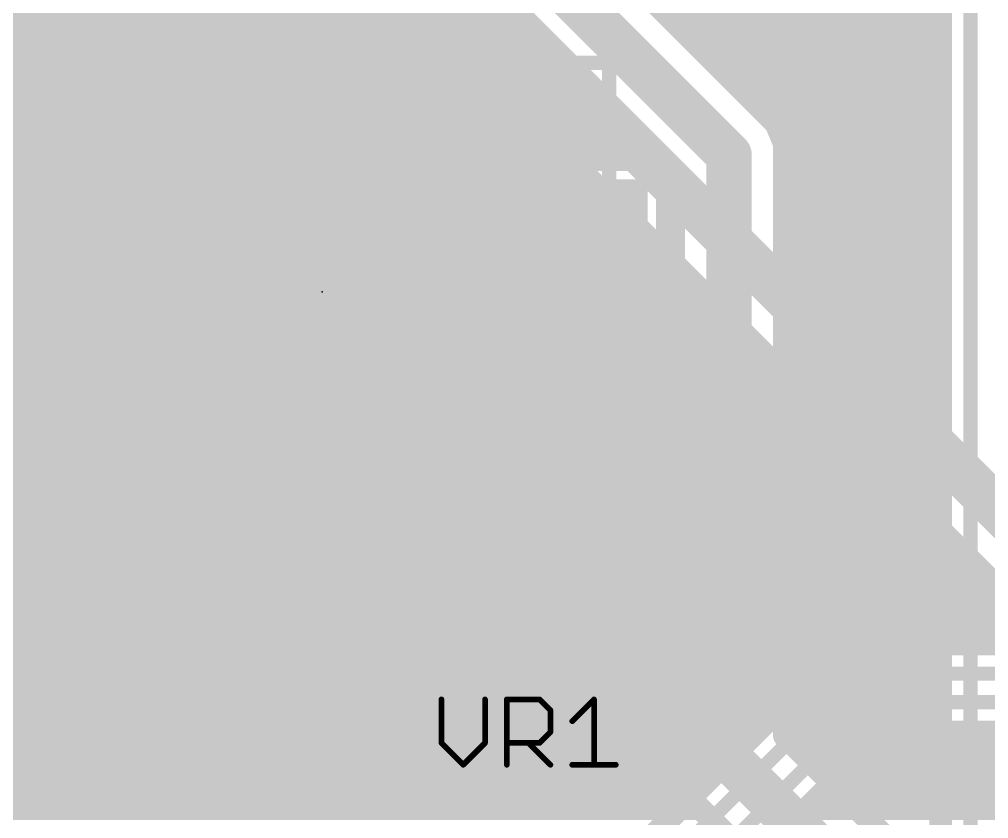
# Model space of a CAD drawing. Extents: x 0 to 10.8, y 0 to 6.1.
# Drawn here: x 1.19 to 1.873, y 1.993 to 2.556 of the extents above; entities that cross this region are included whole.
import ezdxf

# ---------------------------------------------------------------- set-up
doc = ezdxf.new("R2010")
doc.units = 0
for name, color, linetype in [('1', 22, 'CONTINUOUS'), ('16', 175, 'CONTINUOUS'), ('21', 253, 'CONTINUOUS'), ('23', 7, 'CONTINUOUS'), ('25', 253, 'CONTINUOUS'), ('29', 253, 'CONTINUOUS'), ('31', 253, 'CONTINUOUS'), ('51', 253, 'CONTINUOUS')]:
    doc.layers.add(name, color=color, linetype=linetype)

# ---------------------------------------------------------------- blocks, each defined once
blk = doc.blocks.new('RECT')
blk.add_solid([(-0.5, -0.5), (0.5, -0.5), (-0.5, 0.5), (0.5, 0.5)])

msp = doc.modelspace()

# ---------------------------------------------------------------- linework, layer by layer
at = {"layer": '1'}
for points, const_width in [([(1.86, 1.66), (1.86, 2.815)], 0.01), ([(1.839, 2.806299), (1.839, 1.883161)], 0.016), ([(1.69, 2.46), (1.51, 2.64)], 0.032), ([(1.723059, 2.482091), (1.567618, 2.637528)], 0.016), ([(1.487906, 2.606937), (1.651, 2.443843)], 0.016), ([(0.05265, 2.56), (1.534843, 2.56)], 0.016), ([(1.64515, 2.56), (1.839, 2.56)], 0.016), ([(0.05265, 2.544), (1.550843, 2.544)], 0.016), ([(1.66115, 2.544), (1.839, 2.544)], 0.016), ([(0.052646, 2.528), (1.566843, 2.528)], 0.016), ([(1.67715, 2.528), (1.839, 2.528)], 0.016), ([(0.052642, 2.512), (1.582843, 2.512)], 0.016), ([(1.69315, 2.512), (1.839, 2.512)], 0.016), ([(0.052642, 2.496), (1.598843, 2.496)], 0.016), ([(1.70915, 2.496), (1.839, 2.496)], 0.016), ([(0.052638, 2.48), (1.614843, 2.48)], 0.016), ([(1.728996, 2.467756), (1.723059, 2.482091)], 0.016), ([(1.723925, 2.48), (1.839, 2.48)], 0.016), ([(0.052634, 2.464), (1.630843, 2.464)], 0.016), ([(1.69, 2.035), (1.69, 2.46)], 0.032), ([(1.728996, 2.45224), (1.728996, 2.467756)], 0.016), ([(1.728996, 2.464), (1.839, 2.464)], 0.016), ([(1.395626, 2.456854), (1.176248, 2.456854)], 0.016), ([(1.395626, 2.27187), (1.395626, 2.456854)], 0.016), ([(1.630992, 2.456854), (1.41161, 2.456854)], 0.016), ([(1.41161, 2.456854), (1.41161, 2.27187)], 0.016), ([(1.635567, 2.455626), (1.630992, 2.456854)], 0.016), ([(1.639673, 2.45326), (1.635567, 2.455626)], 0.016), ([(1.643024, 2.449909), (1.639673, 2.45326)], 0.016), ([(1.64539, 2.445803), (1.643024, 2.449909)], 0.016), ([(1.728996, 2.051154), (1.728996, 2.45224)], 0.016), ([(1.395626, 2.448), (1.41161, 2.448)], 0.016), ([(1.644126, 2.448), (1.646843, 2.448)], 0.016), ([(1.646618, 2.441228), (1.64539, 2.445803)], 0.016), ([(1.651, 2.443843), (1.651, 2.02724)], 0.016), ([(1.728996, 2.448), (1.839, 2.448)], 0.016), ([(1.646618, 2.271846), (1.646618, 2.441228)], 0.016), ([(1.395626, 2.432), (1.41161, 2.432)], 0.016), ([(1.646618, 2.432), (1.651, 2.432)], 0.016), ([(1.728996, 2.432), (1.839, 2.432)], 0.016), ([(1.395626, 2.416), (1.41161, 2.416)], 0.016), ([(1.646618, 2.416), (1.651, 2.416)], 0.016), ([(1.728996, 2.416), (1.839, 2.416)], 0.016), ([(1.395626, 2.4), (1.41161, 2.4)], 0.016), ([(1.646618, 2.4), (1.651, 2.4)], 0.016), ([(1.728996, 2.4), (1.839, 2.4)], 0.016), ([(1.395626, 2.384), (1.41161, 2.384)], 0.016), ([(1.646618, 2.384), (1.651, 2.384)], 0.016), ([(1.728996, 2.384), (1.839, 2.384)], 0.016), ([(1.395626, 2.368), (1.41161, 2.368)], 0.016), ([(1.646618, 2.368), (1.651, 2.368)], 0.016), ([(1.728996, 2.368), (1.839, 2.368)], 0.016), ([(1.395626, 2.352), (1.41161, 2.352)], 0.016), ([(1.646618, 2.352), (1.651, 2.352)], 0.016), ([(1.728996, 2.352), (1.839, 2.352)], 0.016), ([(1.395626, 2.336), (1.41161, 2.336)], 0.016), ([(1.646618, 2.336), (1.651, 2.336)], 0.016), ([(1.728996, 2.336), (1.839, 2.336)], 0.016), ([(1.395626, 2.32), (1.41161, 2.32)], 0.016), ([(1.646618, 2.32), (1.651, 2.32)], 0.016), ([(1.728996, 2.32), (1.839, 2.32)], 0.016), ([(1.395626, 2.304), (1.41161, 2.304)], 0.016), ([(1.646618, 2.304), (1.651, 2.304)], 0.016), ([(1.728996, 2.304), (1.839, 2.304)], 0.016), ([(1.395626, 2.288), (1.41161, 2.288)], 0.016), ([(1.646618, 2.288), (1.651, 2.288)], 0.016), ([(1.728996, 2.288), (1.839, 2.288)], 0.016), ([(1.160622, 2.271846), (1.395606, 2.271846)], 0.016), ([(1.395606, 2.271846), (1.395606, 2.255862)], 0.016), ([(1.395626, 2.272), (1.41161, 2.272)], 0.016), ([(1.41161, 2.27187), (1.395626, 2.27187)], 0.016), ([(1.411634, 2.255862), (1.411634, 2.271846)], 0.016), ([(1.411634, 2.271846), (1.646618, 2.271846)], 0.016), ([(1.646618, 2.272), (1.651, 2.272)], 0.016), ([(1.728996, 2.272), (1.839, 2.272)], 0.016), ([(0.052598, 2.256), (1.395606, 2.256)], 0.016), ([(1.395606, 2.255862), (1.160622, 2.255862)], 0.016), ([(1.395626, 2.070858), (1.395626, 2.255843)], 0.016), ([(1.395626, 2.255843), (1.41161, 2.255843)], 0.016), ([(1.41161, 2.255843), (1.41161, 2.070858)], 0.016), ([(1.411634, 2.256), (1.651, 2.256)], 0.016), ([(1.646618, 2.255862), (1.411634, 2.255862)], 0.016), ([(1.646618, 2.086484), (1.646618, 2.255862)], 0.016), ([(1.728996, 2.256), (1.839, 2.256)], 0.016), ([(1.395626, 2.24), (1.41161, 2.24)], 0.016), ([(1.646618, 2.24), (1.651, 2.24)], 0.016), ([(1.728996, 2.24), (1.839, 2.24)], 0.016), ([(1.395626, 2.224), (1.41161, 2.224)], 0.016), ([(1.646618, 2.224), (1.651, 2.224)], 0.016), ([(1.728996, 2.224), (1.839, 2.224)], 0.016), ([(1.395626, 2.208), (1.41161, 2.208)], 0.016), ([(1.646618, 2.208), (1.651, 2.208)], 0.016), ([(1.728996, 2.208), (1.839, 2.208)], 0.016), ([(1.395626, 2.192), (1.41161, 2.192)], 0.016), ([(1.646618, 2.192), (1.651, 2.192)], 0.016), ([(1.728996, 2.192), (1.839, 2.192)], 0.016), ([(1.395626, 2.176), (1.41161, 2.176)], 0.016), ([(1.646618, 2.176), (1.651, 2.176)], 0.016), ([(1.728996, 2.176), (1.839, 2.176)], 0.016), ([(1.395626, 2.16), (1.41161, 2.16)], 0.016), ([(1.646618, 2.16), (1.651, 2.16)], 0.016), ([(1.728996, 2.16), (1.839, 2.16)], 0.016), ([(1.395626, 2.144), (1.41161, 2.144)], 0.016), ([(1.646618, 2.144), (1.651, 2.144)], 0.016), ([(1.728996, 2.144), (1.839, 2.144)], 0.016), ([(1.395626, 2.128), (1.41161, 2.128)], 0.016), ([(1.646618, 2.128), (1.651, 2.128)], 0.016), ([(1.728996, 2.128), (1.839, 2.128)], 0.016), ([(1.395626, 2.112), (1.41161, 2.112)], 0.016), ([(1.646618, 2.112), (1.651, 2.112)], 0.016), ([(1.728996, 2.112), (1.839, 2.112)], 0.016), ([(1.395626, 2.096), (1.41161, 2.096)], 0.016), ([(1.646618, 2.096), (1.651, 2.096)], 0.016), ([(1.728996, 2.096), (1.839, 2.096)], 0.016), ([(1.395626, 2.08), (1.41161, 2.08)], 0.016), ([(1.643024, 2.077803), (1.64539, 2.081909)], 0.016), ([(1.644287, 2.08), (1.651, 2.08)], 0.016), ([(1.64539, 2.081909), (1.646618, 2.086484)], 0.016), ([(1.728996, 2.08), (1.839, 2.08)], 0.016), ([(1.635567, 2.072087), (1.639673, 2.074453)], 0.016), ([(1.639673, 2.074453), (1.643024, 2.077803)], 0.016), ([(1.176248, 2.070858), (1.395626, 2.070858)], 0.016), ([(1.41161, 2.070858), (1.630992, 2.070858)], 0.016), ([(1.630992, 2.070858), (1.635567, 2.072087)], 0.016), ([(0.052567, 2.064), (1.651, 2.064)], 0.016), ([(1.728996, 2.064), (1.839, 2.064)], 0.016), ([(0.052563, 2.048), (1.651, 2.048)], 0.016), ([(1.804701, 1.975445), (1.728996, 2.051154)], 0.016), ([(1.73215, 2.048), (1.839, 2.048)], 0.016), ([(1.79, 1.935), (1.69, 2.035)], 0.032), ([(0.052559, 2.032), (1.651, 2.032)], 0.016), ([(1.74815, 2.032), (1.839, 2.032)], 0.016), ([(1.651, 2.02724), (1.656937, 2.012906)], 0.016), ([(0.052555, 2.016), (1.655654, 2.016)], 0.016), ([(1.656937, 2.012906), (1.667906, 2.001937)], 0.016), ([(1.76415, 2.016), (1.839, 2.016)], 0.016), ([(0.052555, 2), (1.669843, 2)], 0.016), ([(1.667906, 2.001937), (1.749551, 1.920295)], 0.016), ([(1.78015, 2), (1.839, 2)], 0.016)]:
    msp.add_lwpolyline(points, dxfattribs=dict(at, const_width=const_width))
for points, const_width in [([(1.534843, 2.556, 1), (1.534843, 2.564)], 0.008), ([(1.64515, 2.564, 1), (1.64515, 2.556)], 0.008), ([(1.839, 2.556, 1), (1.839, 2.564)], 0.008), ([(1.550843, 2.54, 1), (1.550843, 2.548)], 0.008), ([(1.66115, 2.548, 1), (1.66115, 2.54)], 0.008), ([(1.839, 2.54, 1), (1.839, 2.548)], 0.008), ([(1.566843, 2.524, 1), (1.566843, 2.532)], 0.008), ([(1.67715, 2.532, 1), (1.67715, 2.524)], 0.008), ([(1.839, 2.524, 1), (1.839, 2.532)], 0.008), ([(1.582843, 2.508, 1), (1.582843, 2.516)], 0.008), ([(1.69315, 2.516, 1), (1.69315, 2.508)], 0.008), ([(1.839, 2.508, 1), (1.839, 2.516)], 0.008), ([(1.598843, 2.492, 1), (1.598843, 2.5)], 0.008), ([(1.70915, 2.5, 1), (1.70915, 2.492)], 0.008), ([(1.839, 2.492, 1), (1.839, 2.5)], 0.008), ([(1.614843, 2.476, 1), (1.614843, 2.484)], 0.008), ([(1.726755, 2.483621, 1), (1.719363, 2.48056)], 0.008), ([(1.723925, 2.484, 1), (1.723925, 2.476)], 0.008), ([(1.720231, 2.479262, 1), (1.725887, 2.484919)], 0.008), ([(1.839, 2.476, 1), (1.839, 2.484)], 0.008), ([(1.630843, 2.46, 1), (1.630843, 2.468)], 0.008), ([(1.698, 2.46, 1), (1.682, 2.46)], 0.016), ([(1.684343, 2.454343, 1), (1.695657, 2.465657)], 0.016), ([(1.732996, 2.467756, 1), (1.724996, 2.467756)], 0.008), ([(1.728996, 2.468, 1), (1.728996, 2.46)], 0.008), ([(1.7253, 2.466225, 1), (1.732692, 2.469287)], 0.008), ([(1.839, 2.46, 1), (1.839, 2.468)], 0.008), ([(1.399626, 2.456854, 1), (1.391626, 2.456854)], 0.008), ([(1.395626, 2.452854, 1), (1.395626, 2.460854)], 0.008), ([(1.41161, 2.460854, 1), (1.41161, 2.452854)], 0.008), ([(1.41561, 2.456854, 1), (1.40761, 2.456854)], 0.008), ([(1.632029, 2.460717, 1), (1.629955, 2.452991)], 0.008), ([(1.630992, 2.452854, 1), (1.630992, 2.460854)], 0.008), ([(1.637564, 2.459092, 1), (1.63357, 2.45216)], 0.008), ([(1.63453, 2.451763, 1), (1.636604, 2.459489)], 0.008), ([(1.642502, 2.456088, 1), (1.636845, 2.450431)], 0.008), ([(1.637676, 2.449794, 1), (1.64167, 2.456726)], 0.008), ([(1.646489, 2.451907, 1), (1.639558, 2.447912)], 0.008), ([(1.640195, 2.447081, 1), (1.645852, 2.452738)], 0.008), ([(1.732996, 2.45224, 1), (1.724996, 2.45224)], 0.008), ([(1.724996, 2.45224, 1), (1.732996, 2.45224)], 0.008), ([(1.395626, 2.452, 1), (1.395626, 2.444)], 0.008), ([(1.41161, 2.444, 1), (1.41161, 2.452)], 0.008), ([(1.644126, 2.452, 1), (1.644126, 2.444)], 0.008), ([(1.649253, 2.44684, 1), (1.641527, 2.444766)], 0.008), ([(1.641924, 2.443806, 1), (1.648856, 2.4478)], 0.008), ([(1.646843, 2.444, 1), (1.646843, 2.452)], 0.008), ([(1.655, 2.443843, 1), (1.647, 2.443843)], 0.008), ([(1.648172, 2.441014, 1), (1.653828, 2.446671)], 0.008), ([(1.728996, 2.452, 1), (1.728996, 2.444)], 0.008), ([(1.839, 2.444, 1), (1.839, 2.452)], 0.008), ([(1.650618, 2.441228, 1), (1.642618, 2.441228)], 0.008), ([(1.642755, 2.440191, 1), (1.650481, 2.442266)], 0.008), ([(1.395626, 2.436, 1), (1.395626, 2.428)], 0.008), ([(1.41161, 2.428, 1), (1.41161, 2.436)], 0.008), ([(1.646618, 2.436, 1), (1.646618, 2.428)], 0.008), ([(1.651, 2.428, 1), (1.651, 2.436)], 0.008), ([(1.728996, 2.436, 1), (1.728996, 2.428)], 0.008), ([(1.839, 2.428, 1), (1.839, 2.436)], 0.008), ([(1.395626, 2.42, 1), (1.395626, 2.412)], 0.008), ([(1.41161, 2.412, 1), (1.41161, 2.42)], 0.008), ([(1.646618, 2.42, 1), (1.646618, 2.412)], 0.008), ([(1.651, 2.412, 1), (1.651, 2.42)], 0.008), ([(1.728996, 2.42, 1), (1.728996, 2.412)], 0.008), ([(1.839, 2.412, 1), (1.839, 2.42)], 0.008), ([(1.395626, 2.404, 1), (1.395626, 2.396)], 0.008), ([(1.41161, 2.396, 1), (1.41161, 2.404)], 0.008), ([(1.646618, 2.404, 1), (1.646618, 2.396)], 0.008), ([(1.651, 2.396, 1), (1.651, 2.404)], 0.008), ([(1.728996, 2.404, 1), (1.728996, 2.396)], 0.008), ([(1.839, 2.396, 1), (1.839, 2.404)], 0.008), ([(1.395626, 2.388, 1), (1.395626, 2.38)], 0.008), ([(1.41161, 2.38, 1), (1.41161, 2.388)], 0.008), ([(1.646618, 2.388, 1), (1.646618, 2.38)], 0.008), ([(1.651, 2.38, 1), (1.651, 2.388)], 0.008), ([(1.728996, 2.388, 1), (1.728996, 2.38)], 0.008), ([(1.839, 2.38, 1), (1.839, 2.388)], 0.008), ([(1.395626, 2.372, 1), (1.395626, 2.364)], 0.008), ([(1.41161, 2.364, 1), (1.41161, 2.372)], 0.008), ([(1.646618, 2.372, 1), (1.646618, 2.364)], 0.008), ([(1.651, 2.364, 1), (1.651, 2.372)], 0.008), ([(1.728996, 2.372, 1), (1.728996, 2.364)], 0.008), ([(1.839, 2.364, 1), (1.839, 2.372)], 0.008), ([(1.395626, 2.356, 1), (1.395626, 2.348)], 0.008), ([(1.41161, 2.348, 1), (1.41161, 2.356)], 0.008), ([(1.646618, 2.356, 1), (1.646618, 2.348)], 0.008), ([(1.651, 2.348, 1), (1.651, 2.356)], 0.008), ([(1.728996, 2.356, 1), (1.728996, 2.348)], 0.008), ([(1.839, 2.348, 1), (1.839, 2.356)], 0.008), ([(1.395626, 2.34, 1), (1.395626, 2.332)], 0.008), ([(1.41161, 2.332, 1), (1.41161, 2.34)], 0.008), ([(1.646618, 2.34, 1), (1.646618, 2.332)], 0.008), ([(1.651, 2.332, 1), (1.651, 2.34)], 0.008), ([(1.728996, 2.34, 1), (1.728996, 2.332)], 0.008), ([(1.839, 2.332, 1), (1.839, 2.34)], 0.008), ([(1.395626, 2.324, 1), (1.395626, 2.316)], 0.008), ([(1.41161, 2.316, 1), (1.41161, 2.324)], 0.008), ([(1.646618, 2.324, 1), (1.646618, 2.316)], 0.008), ([(1.651, 2.316, 1), (1.651, 2.324)], 0.008), ([(1.728996, 2.324, 1), (1.728996, 2.316)], 0.008), ([(1.839, 2.316, 1), (1.839, 2.324)], 0.008), ([(1.395626, 2.308, 1), (1.395626, 2.3)], 0.008), ([(1.41161, 2.3, 1), (1.41161, 2.308)], 0.008), ([(1.646618, 2.308, 1), (1.646618, 2.3)], 0.008), ([(1.651, 2.3, 1), (1.651, 2.308)], 0.008), ([(1.728996, 2.308, 1), (1.728996, 2.3)], 0.008), ([(1.839, 2.3, 1), (1.839, 2.308)], 0.008), ([(1.395626, 2.292, 1), (1.395626, 2.284)], 0.008), ([(1.41161, 2.284, 1), (1.41161, 2.292)], 0.008), ([(1.646618, 2.292, 1), (1.646618, 2.284)], 0.008), ([(1.651, 2.284, 1), (1.651, 2.292)], 0.008), ([(1.728996, 2.292, 1), (1.728996, 2.284)], 0.008), ([(1.839, 2.284, 1), (1.839, 2.292)], 0.008), ([(1.399606, 2.271846, 1), (1.391606, 2.271846)], 0.008), ([(1.395626, 2.276, 1), (1.395626, 2.268)], 0.008), ([(1.395626, 2.27587, 1), (1.395626, 2.26787)], 0.008), ([(1.395606, 2.267846, 1), (1.395606, 2.275846)], 0.008), ([(1.415634, 2.271846, 1), (1.407634, 2.271846)], 0.008), ([(1.411634, 2.275846, 1), (1.411634, 2.267846)], 0.008), ([(1.41161, 2.268, 1), (1.41161, 2.276)], 0.008), ([(1.41161, 2.26787, 1), (1.41161, 2.27587)], 0.008), ([(1.646618, 2.276, 1), (1.646618, 2.268)], 0.008), ([(1.646618, 2.267846, 1), (1.646618, 2.275846)], 0.008), ([(1.651, 2.268, 1), (1.651, 2.276)], 0.008), ([(1.728996, 2.276, 1), (1.728996, 2.268)], 0.008), ([(1.839, 2.268, 1), (1.839, 2.276)], 0.008), ([(1.391626, 2.27187, 1), (1.399626, 2.27187)], 0.008), ([(1.40761, 2.27187, 1), (1.41561, 2.27187)], 0.008), ([(1.642618, 2.271846, 1), (1.650618, 2.271846)], 0.008), ([(1.391606, 2.255862, 1), (1.399606, 2.255862)], 0.008), ([(1.399626, 2.255843, 1), (1.391626, 2.255843)], 0.008), ([(1.395626, 2.259843, 1), (1.395626, 2.251843)], 0.008), ([(1.395606, 2.252, 1), (1.395606, 2.26)], 0.008), ([(1.395606, 2.251862, 1), (1.395606, 2.259862)], 0.008), ([(1.41561, 2.255843, 1), (1.40761, 2.255843)], 0.008), ([(1.411634, 2.26, 1), (1.411634, 2.252)], 0.008), ([(1.411634, 2.259862, 1), (1.411634, 2.251862)], 0.008), ([(1.407634, 2.255862, 1), (1.415634, 2.255862)], 0.008), ([(1.41161, 2.251843, 1), (1.41161, 2.259843)], 0.008), ([(1.650618, 2.255862, 1), (1.642618, 2.255862)], 0.008), ([(1.646618, 2.251862, 1), (1.646618, 2.259862)], 0.008), ([(1.651, 2.252, 1), (1.651, 2.26)], 0.008), ([(1.728996, 2.26, 1), (1.728996, 2.252)], 0.008), ([(1.839, 2.252, 1), (1.839, 2.26)], 0.008), ([(1.395626, 2.244, 1), (1.395626, 2.236)], 0.008), ([(1.41161, 2.236, 1), (1.41161, 2.244)], 0.008), ([(1.646618, 2.244, 1), (1.646618, 2.236)], 0.008), ([(1.651, 2.236, 1), (1.651, 2.244)], 0.008), ([(1.728996, 2.244, 1), (1.728996, 2.236)], 0.008), ([(1.839, 2.236, 1), (1.839, 2.244)], 0.008), ([(1.395626, 2.228, 1), (1.395626, 2.22)], 0.008), ([(1.41161, 2.22, 1), (1.41161, 2.228)], 0.008), ([(1.646618, 2.228, 1), (1.646618, 2.22)], 0.008), ([(1.651, 2.22, 1), (1.651, 2.228)], 0.008), ([(1.728996, 2.228, 1), (1.728996, 2.22)], 0.008), ([(1.839, 2.22, 1), (1.839, 2.228)], 0.008), ([(1.395626, 2.212, 1), (1.395626, 2.204)], 0.008), ([(1.41161, 2.204, 1), (1.41161, 2.212)], 0.008), ([(1.646618, 2.212, 1), (1.646618, 2.204)], 0.008), ([(1.651, 2.204, 1), (1.651, 2.212)], 0.008), ([(1.728996, 2.212, 1), (1.728996, 2.204)], 0.008), ([(1.839, 2.204, 1), (1.839, 2.212)], 0.008), ([(1.395626, 2.196, 1), (1.395626, 2.188)], 0.008), ([(1.41161, 2.188, 1), (1.41161, 2.196)], 0.008), ([(1.646618, 2.196, 1), (1.646618, 2.188)], 0.008), ([(1.651, 2.188, 1), (1.651, 2.196)], 0.008), ([(1.728996, 2.196, 1), (1.728996, 2.188)], 0.008), ([(1.839, 2.188, 1), (1.839, 2.196)], 0.008), ([(1.395626, 2.18, 1), (1.395626, 2.172)], 0.008), ([(1.41161, 2.172, 1), (1.41161, 2.18)], 0.008), ([(1.646618, 2.18, 1), (1.646618, 2.172)], 0.008), ([(1.651, 2.172, 1), (1.651, 2.18)], 0.008), ([(1.728996, 2.18, 1), (1.728996, 2.172)], 0.008), ([(1.839, 2.172, 1), (1.839, 2.18)], 0.008), ([(1.395626, 2.164, 1), (1.395626, 2.156)], 0.008), ([(1.41161, 2.156, 1), (1.41161, 2.164)], 0.008), ([(1.646618, 2.164, 1), (1.646618, 2.156)], 0.008), ([(1.651, 2.156, 1), (1.651, 2.164)], 0.008), ([(1.728996, 2.164, 1), (1.728996, 2.156)], 0.008), ([(1.839, 2.156, 1), (1.839, 2.164)], 0.008), ([(1.395626, 2.148, 1), (1.395626, 2.14)], 0.008), ([(1.41161, 2.14, 1), (1.41161, 2.148)], 0.008), ([(1.646618, 2.148, 1), (1.646618, 2.14)], 0.008), ([(1.651, 2.14, 1), (1.651, 2.148)], 0.008), ([(1.728996, 2.148, 1), (1.728996, 2.14)], 0.008), ([(1.839, 2.14, 1), (1.839, 2.148)], 0.008), ([(1.395626, 2.132, 1), (1.395626, 2.124)], 0.008), ([(1.41161, 2.124, 1), (1.41161, 2.132)], 0.008), ([(1.646618, 2.132, 1), (1.646618, 2.124)], 0.008), ([(1.651, 2.124, 1), (1.651, 2.132)], 0.008), ([(1.728996, 2.132, 1), (1.728996, 2.124)], 0.008), ([(1.839, 2.124, 1), (1.839, 2.132)], 0.008), ([(1.395626, 2.116, 1), (1.395626, 2.108)], 0.008), ([(1.41161, 2.108, 1), (1.41161, 2.116)], 0.008), ([(1.646618, 2.116, 1), (1.646618, 2.108)], 0.008), ([(1.651, 2.108, 1), (1.651, 2.116)], 0.008), ([(1.728996, 2.116, 1), (1.728996, 2.108)], 0.008), ([(1.839, 2.108, 1), (1.839, 2.116)], 0.008), ([(1.395626, 2.1, 1), (1.395626, 2.092)], 0.008), ([(1.41161, 2.092, 1), (1.41161, 2.1)], 0.008), ([(1.646618, 2.1, 1), (1.646618, 2.092)], 0.008), ([(1.651, 2.092, 1), (1.651, 2.1)], 0.008), ([(1.728996, 2.1, 1), (1.728996, 2.092)], 0.008), ([(1.839, 2.092, 1), (1.839, 2.1)], 0.008), ([(1.395626, 2.084, 1), (1.395626, 2.076)], 0.008), ([(1.41161, 2.076, 1), (1.41161, 2.084)], 0.008), ([(1.644287, 2.084, 1), (1.644287, 2.076)], 0.008), ([(1.648856, 2.079912, 1), (1.641924, 2.083907)], 0.008), ([(1.642618, 2.086484, 1), (1.650618, 2.086484)], 0.008), ([(1.650481, 2.085447, 1), (1.642755, 2.087522)], 0.008), ([(1.651, 2.076, 1), (1.651, 2.084)], 0.008), ([(1.728996, 2.084, 1), (1.728996, 2.076)], 0.008), ([(1.839, 2.076, 1), (1.839, 2.084)], 0.008), ([(1.636845, 2.077281, 1), (1.642502, 2.071624)], 0.008), ([(1.64167, 2.070987, 1), (1.637676, 2.077919)], 0.008), ([(1.639558, 2.0798, 1), (1.646489, 2.075806)], 0.008), ([(1.645852, 2.074975, 1), (1.640195, 2.080632)], 0.008), ([(1.641527, 2.082947, 1), (1.649253, 2.080872)], 0.008), ([(1.391626, 2.070858, 1), (1.399626, 2.070858)], 0.008), ([(1.395626, 2.066858, 1), (1.395626, 2.074858)], 0.008), ([(1.41161, 2.074858, 1), (1.41161, 2.066858)], 0.008), ([(1.40761, 2.070858, 1), (1.41561, 2.070858)], 0.008), ([(1.629955, 2.074721, 1), (1.632029, 2.066995)], 0.008), ([(1.630992, 2.066858, 1), (1.630992, 2.074858)], 0.008), ([(1.63357, 2.075552, 1), (1.637564, 2.068621)], 0.008), ([(1.636604, 2.068223, 1), (1.63453, 2.07595)], 0.008), ([(1.651, 2.06, 1), (1.651, 2.068)], 0.008), ([(1.728996, 2.068, 1), (1.728996, 2.06)], 0.008), ([(1.839, 2.06, 1), (1.839, 2.068)], 0.008), ([(1.651, 2.044, 1), (1.651, 2.052)], 0.008), ([(1.731825, 2.053982, 1), (1.726168, 2.048325)], 0.008), ([(1.724996, 2.051154, 1), (1.732996, 2.051154)], 0.008), ([(1.73215, 2.052, 1), (1.73215, 2.044)], 0.008), ([(1.839, 2.044, 1), (1.839, 2.052)], 0.008), ([(1.695657, 2.040657, 1), (1.684343, 2.029343)], 0.016), ([(1.651, 2.028, 1), (1.651, 2.036)], 0.008), ([(1.682, 2.035, 1), (1.698, 2.035)], 0.016), ([(1.74815, 2.036, 1), (1.74815, 2.028)], 0.008), ([(1.839, 2.028, 1), (1.839, 2.036)], 0.008), ([(1.654696, 2.028771, 1), (1.647304, 2.02571)], 0.008), ([(1.647, 2.02724, 1), (1.655, 2.02724)], 0.008), ([(1.659765, 2.015734, 1), (1.654109, 2.010077)], 0.008), ([(1.655654, 2.012, 1), (1.655654, 2.02)], 0.008), ([(1.76415, 2.02, 1), (1.76415, 2.012)], 0.008), ([(1.839, 2.012, 1), (1.839, 2.02)], 0.008), ([(1.653241, 2.011375, 1), (1.660633, 2.014436)], 0.008), ([(1.670734, 2.004766, 1), (1.665077, 1.999109)], 0.008), ([(1.665077, 1.999109, 1), (1.670734, 2.004765)], 0.008), ([(1.669843, 1.996, 1), (1.669843, 2.004)], 0.008), ([(1.78015, 2.004, 1), (1.78015, 1.996)], 0.008), ([(1.839, 1.996, 1), (1.839, 2.004)], 0.008)]:
    msp.add_lwpolyline(points, format="xyb", dxfattribs=dict(at, const_width=const_width))
at = {"layer": '16'}
for points, const_width in [([(1.415, 2.675), (1.95, 2.14)], 0.032), ([(1.392909, 2.641937), (1.916937, 2.117909)], 0.016), ([(0.05265, 2.56), (1.474846, 2.56)], 0.016), ([(0.05265, 2.544), (1.490846, 2.544)], 0.016), ([(0.052646, 2.528), (1.506846, 2.528)], 0.016), ([(0.052642, 2.512), (1.522846, 2.512)], 0.016), ([(0.052642, 2.496), (1.538846, 2.496)], 0.016), ([(0.052638, 2.48), (1.554846, 2.48)], 0.016), ([(0.052634, 2.464), (1.570846, 2.464)], 0.016), ([(0.05263, 2.448), (1.586846, 2.448)], 0.016), ([(0.05263, 2.432), (1.602846, 2.432)], 0.016), ([(0.052626, 2.416), (1.618846, 2.416)], 0.016), ([(0.052622, 2.4), (1.634846, 2.4)], 0.016), ([(0.052622, 2.384), (1.650846, 2.384)], 0.016), ([(0.052618, 2.368), (1.666846, 2.368)], 0.016), ([(0.052614, 2.352), (1.682846, 2.352)], 0.016), ([(0.052614, 2.336), (1.698846, 2.336)], 0.016), ([(0.05261, 2.32), (1.714846, 2.32)], 0.016), ([(0.052606, 2.304), (1.730846, 2.304)], 0.016), ([(0.052602, 2.288), (1.746846, 2.288)], 0.016), ([(0.052602, 2.272), (1.762846, 2.272)], 0.016), ([(0.052598, 2.256), (1.778846, 2.256)], 0.016), ([(0.052594, 2.24), (1.794846, 2.24)], 0.016), ([(0.052594, 2.224), (1.810846, 2.224)], 0.016), ([(0.052591, 2.208), (1.826846, 2.208)], 0.016), ([(0.052587, 2.192), (1.842846, 2.192)], 0.016), ([(0.052587, 2.176), (1.858846, 2.176)], 0.016), ([(0.052583, 2.16), (1.874846, 2.16)], 0.016), ([(0.052579, 2.144), (1.890846, 2.144)], 0.016), ([(0.052575, 2.128), (1.906846, 2.128)], 0.016), ([(1.771299, 2.115996), (1.011299, 1.355996)], 0.016), ([(1.788697, 2.115996), (1.771299, 2.115996)], 0.016), ([(1.91885, 2.115996), (1.788697, 2.115996)], 0.016), ([(0.052575, 2.112), (1.767303, 2.112)], 0.016), ([(0.052571, 2.096), (1.751303, 2.096)], 0.016), ([(1.005, 1.32), (1.78, 2.095)], 0.01), ([(1.78, 2.095), (3, 2.095)], 0.01), ([(0.052567, 2.08), (1.735303, 2.08)], 0.016), ([(1.265, 1.55), (1.79, 2.075)], 0.01), ([(1.79, 2.075), (3.01, 2.075)], 0.01), ([(0.052567, 2.064), (1.719303, 2.064)], 0.016), ([(1.285996, 1.541299), (1.798697, 2.054)], 0.016), ([(1.798697, 2.054), (3.018697, 2.054)], 0.016), ([(0.052563, 2.048), (1.703303, 2.048)], 0.016), ([(1.792697, 2.048), (2.448303, 2.048)], 0.016), ([(0.052559, 2.032), (1.687303, 2.032)], 0.016), ([(1.776697, 2.032), (2.051846, 2.032)], 0.016), ([(0.052555, 2.016), (1.671303, 2.016)], 0.016), ([(1.760697, 2.016), (2.035846, 2.016)], 0.016), ([(0.052555, 2), (1.655303, 2)], 0.016), ([(1.744697, 2), (2.019846, 2)], 0.016)]:
    msp.add_lwpolyline(points, dxfattribs=dict(at, const_width=const_width))
for points, const_width in [([(1.474846, 2.556, 1), (1.474846, 2.564)], 0.008), ([(1.490846, 2.54, 1), (1.490846, 2.548)], 0.008), ([(1.506846, 2.524, 1), (1.506846, 2.532)], 0.008), ([(1.522846, 2.508, 1), (1.522846, 2.516)], 0.008), ([(1.538846, 2.492, 1), (1.538846, 2.5)], 0.008), ([(1.554846, 2.476, 1), (1.554846, 2.484)], 0.008), ([(1.570846, 2.46, 1), (1.570846, 2.468)], 0.008), ([(1.586846, 2.444, 1), (1.586846, 2.452)], 0.008), ([(1.602846, 2.428, 1), (1.602846, 2.436)], 0.008), ([(1.618846, 2.412, 1), (1.618846, 2.42)], 0.008), ([(1.634846, 2.396, 1), (1.634846, 2.404)], 0.008), ([(1.650846, 2.38, 1), (1.650846, 2.388)], 0.008), ([(1.666846, 2.364, 1), (1.666846, 2.372)], 0.008), ([(1.682846, 2.348, 1), (1.682846, 2.356)], 0.008), ([(1.698846, 2.332, 1), (1.698846, 2.34)], 0.008), ([(1.714846, 2.316, 1), (1.714846, 2.324)], 0.008), ([(1.730846, 2.3, 1), (1.730846, 2.308)], 0.008), ([(1.746846, 2.284, 1), (1.746846, 2.292)], 0.008), ([(1.762846, 2.268, 1), (1.762846, 2.276)], 0.008), ([(1.778846, 2.252, 1), (1.778846, 2.26)], 0.008), ([(1.794846, 2.236, 1), (1.794846, 2.244)], 0.008), ([(1.810846, 2.22, 1), (1.810846, 2.228)], 0.008), ([(1.826846, 2.204, 1), (1.826846, 2.212)], 0.008), ([(1.842846, 2.188, 1), (1.842846, 2.196)], 0.008), ([(1.858846, 2.172, 1), (1.858846, 2.18)], 0.008), ([(1.874846, 2.156, 1), (1.874846, 2.164)], 0.008), ([(1.771299, 2.119996, 1), (1.771299, 2.111996)], 0.008), ([(1.774128, 2.113168, 1), (1.768471, 2.118824)], 0.008), ([(1.788697, 2.119996, 1), (1.788697, 2.111996)], 0.008), ([(1.788697, 2.111996, 1), (1.788697, 2.119996)], 0.008), ([(1.767303, 2.108, 1), (1.767303, 2.116)], 0.008), ([(1.751303, 2.092, 1), (1.751303, 2.1)], 0.008), ([(1.78, 2.0975, 1), (1.78, 2.0925)], 0.005), ([(1.781768, 2.093232, 1), (1.778232, 2.096768)], 0.005), ([(1.735303, 2.076, 1), (1.735303, 2.084)], 0.008), ([(1.79, 2.0775, 1), (1.79, 2.0725)], 0.005), ([(1.791768, 2.073232, 1), (1.788232, 2.076768)], 0.005), ([(1.719303, 2.06, 1), (1.719303, 2.068)], 0.008), ([(1.798697, 2.058, 1), (1.798697, 2.05)], 0.008), ([(1.801525, 2.051172, 1), (1.795868, 2.056828)], 0.008), ([(1.703303, 2.044, 1), (1.703303, 2.052)], 0.008), ([(1.792697, 2.052, 1), (1.792697, 2.044)], 0.008), ([(1.687303, 2.028, 1), (1.687303, 2.036)], 0.008), ([(1.776697, 2.036, 1), (1.776697, 2.028)], 0.008), ([(1.671303, 2.012, 1), (1.671303, 2.02)], 0.008), ([(1.760697, 2.02, 1), (1.760697, 2.012)], 0.008), ([(1.655303, 1.996, 1), (1.655303, 2.004)], 0.008), ([(1.744697, 2.004, 1), (1.744697, 1.996)], 0.008)]:
    msp.add_lwpolyline(points, format="xyb", dxfattribs=dict(at, const_width=const_width))
at = {"layer": '21', "const_width": 0.01}
for points in [[(1.605622, 2.524858), (1.201622, 2.524858)], [(1.201622, 2.524858), (1.201622, 2.454858)], [(1.605622, 2.524858), (1.605622, 2.454858)]]:
    msp.add_lwpolyline(points, dxfattribs=at)
at = {"layer": '21', "const_width": 0.005}
for points in [[(1.201622, 2.527358, 1), (1.201622, 2.522358)], [(1.204122, 2.524858, 1), (1.199122, 2.524858)], [(1.608122, 2.524858, 1), (1.603122, 2.524858)], [(1.605622, 2.522358, 1), (1.605622, 2.527358)], [(1.199122, 2.454858, 1), (1.204122, 2.454858)], [(1.603122, 2.454858, 1), (1.608122, 2.454858)]]:
    msp.add_lwpolyline(points, format="xyb", dxfattribs=at)
at = {"layer": '23'}
msp.add_point((1.403622, 2.363858), dxfattribs=at)
at = {"layer": '25', "const_width": 0.004}
for points in [[(1.487508, 2.076894), (1.487508, 2.046201)], [(1.518197, 2.046201), (1.518197, 2.076894)], [(1.533543, 2.030858), (1.533543, 2.076894)], [(1.533543, 2.076894), (1.556559, 2.076894)], [(1.556559, 2.076894), (1.564232, 2.06922)], [(1.579579, 2.061547), (1.594921, 2.076894)], [(1.594921, 2.076894), (1.594921, 2.030858)], [(1.564232, 2.06922), (1.564232, 2.053874)], [(1.564232, 2.053874), (1.556559, 2.046201)], [(1.487508, 2.046201), (1.50285, 2.030858)], [(1.50285, 2.030858), (1.518197, 2.046201)], [(1.556559, 2.046201), (1.533543, 2.046201)], [(1.548886, 2.046201), (1.564232, 2.030858)], [(1.579579, 2.030858), (1.610268, 2.030858)]]:
    msp.add_lwpolyline(points, dxfattribs=at)
at = {"layer": '25', "const_width": 0.002}
for points in [[(1.488508, 2.076894, 1), (1.486508, 2.076894)], [(1.519197, 2.076894, 1), (1.517197, 2.076894)], [(1.534543, 2.076894, 1), (1.532543, 2.076894)], [(1.533543, 2.077894, 1), (1.533543, 2.075894)], [(1.557266, 2.077601, 1), (1.555852, 2.076187)], [(1.556559, 2.075894, 1), (1.556559, 2.077894)], [(1.595921, 2.076894, 1), (1.593921, 2.076894)], [(1.595628, 2.076187, 1), (1.594214, 2.077601)], [(1.565232, 2.06922, 1), (1.563232, 2.06922)], [(1.563525, 2.068513, 1), (1.564939, 2.069928)], [(1.578872, 2.062254, 1), (1.580286, 2.06084)], [(1.563232, 2.053874, 1), (1.565232, 2.053874)], [(1.564939, 2.053167, 1), (1.563525, 2.054581)], [(1.488215, 2.046908, 1), (1.486801, 2.045494)], [(1.486508, 2.046201, 1), (1.488508, 2.046201)], [(1.517197, 2.046201, 1), (1.519197, 2.046201)], [(1.518904, 2.045494, 1), (1.51749, 2.046908)], [(1.533543, 2.047201, 1), (1.533543, 2.045201)], [(1.549593, 2.046908, 1), (1.548179, 2.045494)], [(1.555852, 2.046908, 1), (1.557266, 2.045494)], [(1.556559, 2.045201, 1), (1.556559, 2.047201)], [(1.502143, 2.031565, 1), (1.503557, 2.030151)], [(1.502143, 2.030151, 1), (1.503558, 2.031565)], [(1.532543, 2.030858, 1), (1.534543, 2.030858)], [(1.563525, 2.030151, 1), (1.564939, 2.031565)], [(1.579579, 2.031858, 1), (1.579579, 2.029858)], [(1.593921, 2.030858, 1), (1.595921, 2.030858)], [(1.610268, 2.029858, 1), (1.610268, 2.031858)]]:
    msp.add_lwpolyline(points, format="xyb", dxfattribs=at)
at = {"layer": '51', "const_width": 0.01}
for points in [[(1.201622, 2.524858), (1.201622, 2.188858)], [(1.605622, 2.188858), (1.605622, 2.524858)], [(1.201622, 2.188858), (1.280622, 2.134858)], [(1.605622, 2.188858), (1.201622, 2.188858)], [(1.605622, 2.178858), (1.605622, 2.188858)], [(1.536622, 2.134858), (1.605622, 2.178858)], [(1.280622, 2.134858), (1.536622, 2.134858)]]:
    msp.add_lwpolyline(points, dxfattribs=at)
at = {"layer": '51', "const_width": 0.005}
for points in [[(1.204122, 2.524858, 1), (1.199122, 2.524858)], [(1.608122, 2.524858, 1), (1.603122, 2.524858)], [(1.203033, 2.190922, 1), (1.200211, 2.186794)], [(1.201622, 2.191358, 1), (1.201622, 2.186358)], [(1.199122, 2.188858, 1), (1.204122, 2.188858)], [(1.608122, 2.188858, 1), (1.603122, 2.188858)], [(1.603122, 2.188858, 1), (1.608122, 2.188858)], [(1.605622, 2.186358, 1), (1.605622, 2.191358)], [(1.606966, 2.17675, 1), (1.604278, 2.180966)], [(1.603122, 2.178858, 1), (1.608122, 2.178858)], [(1.280622, 2.137358, 1), (1.280622, 2.132358)], [(1.279211, 2.132794, 1), (1.282033, 2.136922)], [(1.535278, 2.136966, 1), (1.537966, 2.13275)], [(1.536622, 2.132358, 1), (1.536622, 2.137358)]]:
    msp.add_lwpolyline(points, format="xyb", dxfattribs=at)

# ---------------------------------------------------------------- block references
at = {"layer": '1', "xscale": 0.45, "yscale": 0.35, "rotation": 180}
msp.add_blockref('RECT', (1.403622, 2.263858), dxfattribs=at)
at = {"layer": '21', "xscale": 0.056, "yscale": 0.098, "rotation": 180}
for p in [(1.303622, 2.579858), (1.403622, 2.579858), (1.503622, 2.579858)]:
    msp.add_blockref('RECT', p, dxfattribs=at)
at = {"layer": '29', "xscale": 0.458, "yscale": 0.358, "rotation": 180}
msp.add_blockref('RECT', (1.403622, 2.263858), dxfattribs=at)
at = {"layer": '31', "xscale": 0.45, "yscale": 0.35, "rotation": 180}
msp.add_blockref('RECT', (1.403622, 2.263858), dxfattribs=at)

doc.saveas('drawing.dxf')
